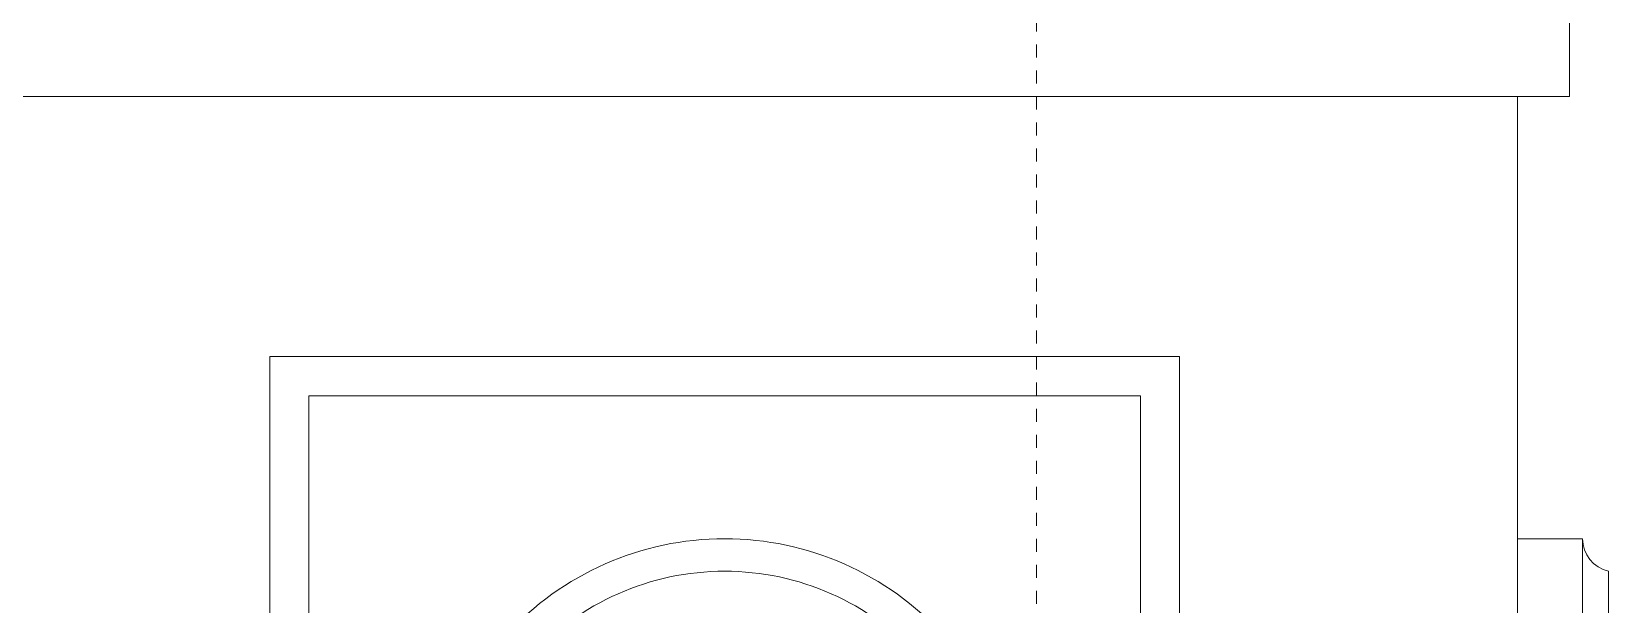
# Model space of a CAD drawing. Header units: millimetres. Extents: x 54 to 1314, y 20 to 614.
# Drawn here: x 653.88 to 666.01, y 190.71 to 195.12 of the extents above; entities that cross this region are included whole.
import ezdxf

# ---------------------------------------------------------------- set-up
doc = ezdxf.new("R2010")
doc.units = ezdxf.units.MM
doc.linetypes.add('CENTER2', pattern=[1.125, 0.75, -0.125, 0.125, -0.125])
for name, color, linetype, lineweight in [('A_РАЗМ.ОСНОВНЫЕ', 4, 'Continuous', 13), ('А_ШТУКАТУРКА ФАСАД', 7, 'Continuous', 15), ('ОСИ', 40, 'CENTER2', 18)]:
    doc.layers.add(name, color=color, linetype=linetype, lineweight=lineweight)

# ---------------------------------------------------------------- blocks, each defined once
blk = doc.blocks.new('Филенка')
at = {"layer": 'А_ШТУКАТУРКА ФАСАД', "lineweight": 15}
for radius in [2.279, 2.029]:
    blk.add_arc((0, 1.188), radius, 42.3486, 137.6514, dxfattribs=at)

msp = doc.modelspace()

# ---------------------------------------------------------------- linework, layer by layer
at = {"layer": 'А_ШТУКАТУРКА ФАСАД', "lineweight": 15}
for p, q in [((665.809, 191.22), (665.309, 191.22)), ((665.809, 190.476), (665.809, 191.22)), ((666.009, 190.308), (666.009, 190.97))]:
    msp.add_line(p, q, dxfattribs=at)
at = {"layer": 'А_ШТУКАТУРКА ФАСАД', "color": 7}
for points in [[(622.709, 194.62), (665.709, 194.62), (665.709, 195.62), (622.709, 195.62)], [(655.709, 184.12), (662.709, 184.12), (662.709, 192.62), (655.709, 192.62)], [(656.009, 184.42), (662.409, 184.42), (662.409, 192.32), (656.009, 192.32)]]:
    msp.add_lwpolyline(points, close=True, dxfattribs=at)
msp.add_lwpolyline([(665.309, 194.62), (665.309, 182.12), (655.709, 182.12), (655.709, 160.62)], dxfattribs=at)
at = {"layer": 'А_ШТУКАТУРКА ФАСАД', "lineweight": 15}
msp.add_arc((666.066, 191.22), 0.256, 180, 257.3196, dxfattribs=at)
at = {"layer": 'ОСИ', "ltscale": 0.01}
msp.add_line((661.609, 227.82), (661.609, 136.604), dxfattribs=at)

# ---------------------------------------------------------------- block references
at = {"layer": 'A_РАЗМ.ОСНОВНЫЕ', "xscale": -1}
msp.add_blockref('Филенка', (659.209, 187.753), dxfattribs=at)

doc.saveas('drawing.dxf')
